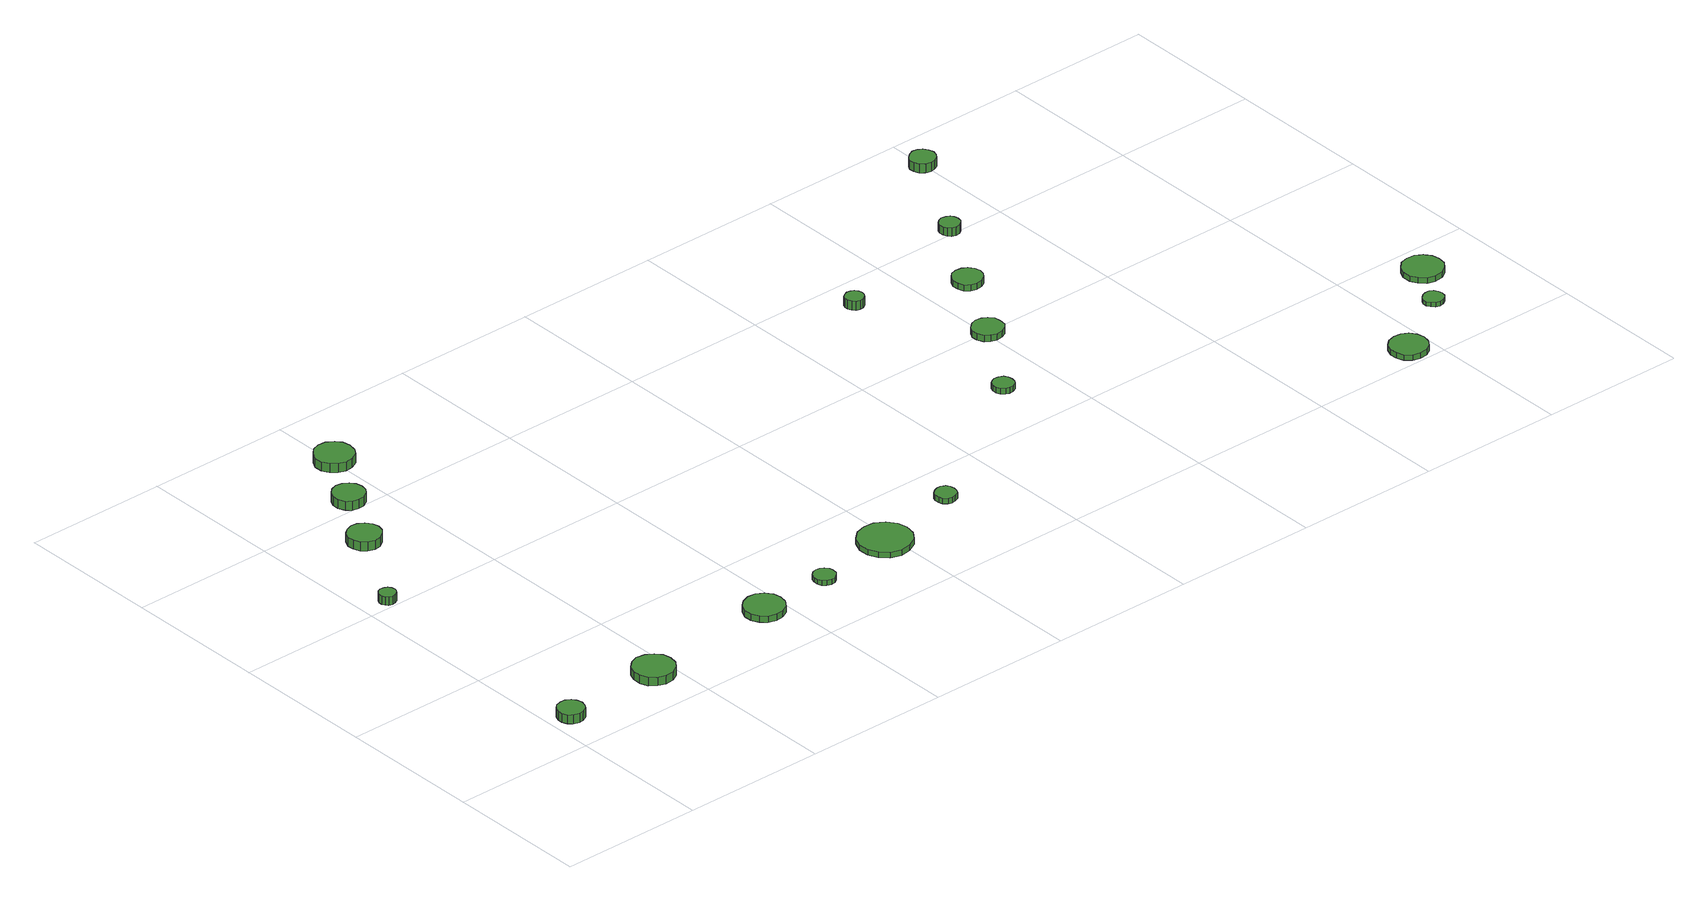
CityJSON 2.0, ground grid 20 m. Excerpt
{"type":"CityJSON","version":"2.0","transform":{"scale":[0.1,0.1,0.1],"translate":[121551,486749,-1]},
"CityObjects":{
"tree1":{"type":"SolitaryVegetationObject","attributes":{"function":"something"},"geometry":[{"type":"MultiSurface","lod":"1","boundaries":[[[0,1,2,3,4,5,6,7,8,9,10,11,12,13,14]],[[15,16,17,18,19,20,21,22,23,24,25,26,27,28,29]],[[0,29,28,1]],[[1,28,27,2]],[[2,27,26,3]],[[3,26,25,4]],[[4,25,24,5]],[[5,24,23,6]],[[6,23,22,7]],[[7,22,21,8]],[[8,21,20,9]],[[9,20,19,10]],[[10,19,18,11]],[[11,18,17,12]],[[12,17,16,13]],[[13,16,15,14]],[[14,15,29,0]]]}]},
"tree2":{"type":"SolitaryVegetationObject","attributes":{"function":"something"},"geometry":[{"type":"MultiSurface","lod":"1","boundaries":[[[30,31,32,33,34,35,36,37,38,39,40,41,42,43,44]],[[45,46,47,48,49,50,51,52,53,54,55,56,57,58,59]],[[30,59,58,31]],[[31,58,57,32]],[[32,57,56,33]],[[33,56,55,34]],[[34,55,54,35]],[[35,54,53,36]],[[36,53,52,37]],[[37,52,51,38]],[[38,51,50,39]],[[39,50,49,40]],[[40,49,48,41]],[[41,48,47,42]],[[42,47,46,43]],[[43,46,45,44]],[[44,45,59,30]]]}]},
"tree3":{"type":"SolitaryVegetationObject","attributes":{"function":"something"},"geometry":[{"type":"MultiSurface","lod":"1","boundaries":[[[60,61,62,63,64,65,66,67,68,69,70,71,72,73,74]],[[75,76,77,78,79,80,81,82,83,84,85,86,87,88,89]],[[60,89,88,61]],[[61,88,87,62]],[[62,87,86,63]],[[63,86,85,64]],[[64,85,84,65]],[[65,84,83,66]],[[66,83,82,67]],[[67,82,81,68]],[[68,81,80,69]],[[69,80,79,70]],[[70,79,78,71]],[[71,78,77,72]],[[72,77,76,73]],[[73,76,75,74]],[[74,75,89,60]]]}]},
"tree4":{"type":"SolitaryVegetationObject","attributes":{"function":"something"},"geometry":[{"type":"MultiSurface","lod":"1","boundaries":[[[90,91,92,93,94,95,96,97,98,99,100,101,102,103,104]],[[105,106,107,108,109,110,111,112,113,114,115,116,117,118,119]],[[90,119,118,91]],[[91,118,117,92]],[[92,117,116,93]],[[93,116,115,94]],[[94,115,114,95]],[[95,114,113,96]],[[96,113,112,97]],[[97,112,111,98]],[[98,111,110,99]],[[99,110,109,100]],[[100,109,108,101]],[[101,108,107,102]],[[102,107,106,103]],[[103,106,105,104]],[[104,105,119,90]]]}]},
"tree5":{"type":"SolitaryVegetationObject","attributes":{"function":"something"},"geometry":[{"type":"MultiSurface","lod":"1","boundaries":[[[120,121,122,123,124,125,126,127,128,129,130,131,132,133,134]],[[135,136,137,138,139,140,141,142,143,144,145,146,147,148,149]],[[120,149,148,121]],[[121,148,147,122]],[[122,147,146,123]],[[123,146,145,124]],[[124,145,144,125]],[[125,144,143,126]],[[126,143,142,127]],[[127,142,141,128]],[[128,141,140,129]],[[129,140,139,130]],[[130,139,138,131]],[[131,138,137,132]],[[132,137,136,133]],[[133,136,135,134]],[[134,135,149,120]]]}]},
"tree6":{"type":"SolitaryVegetationObject","attributes":{"function":"something"},"geometry":[{"type":"MultiSurface","lod":"1","boundaries":[[[150,151,152,153,154,155,156,157,158,159,160,161,162,163,164]],[[165,166,167,168,169,170,171,172,173,174,175,176,177,178,179]],[[150,179,178,151]],[[151,178,177,152]],[[152,177,176,153]],[[153,176,175,154]],[[154,175,174,155]],[[155,174,173,156]],[[156,173,172,157]],[[157,172,171,158]],[[158,171,170,159]],[[159,170,169,160]],[[160,169,168,161]],[[161,168,167,162]],[[162,167,166,163]],[[163,166,165,164]],[[164,165,179,150]]]}]},
"tree7":{"type":"SolitaryVegetationObject","attributes":{"function":"something"},"geometry":[{"type":"MultiSurface","lod":"1","boundaries":[[[180,181,182,183,184,185,186,187,188,189,190,191,192,193,194]],[[195,196,197,198,199,200,201,202,203,204,205,206,207,208,209]],[[180,209,208,181]],[[181,208,207,182]],[[182,207,206,183]],[[183,206,205,184]],[[184,205,204,185]],[[185,204,203,186]],[[186,203,202,187]],[[187,202,201,188]],[[188,201,200,189]],[[189,200,199,190]],[[190,199,198,191]],[[191,198,197,192]],[[192,197,196,193]],[[193,196,195,194]],[[194,195,209,180]]]}]},
"tree8":{"type":"SolitaryVegetationObject","attributes":{"function":"something"},"geometry":[{"type":"MultiSurface","lod":"1","boundaries":[[[210,211,212,213,214,215,216,217,218,219,220,221,222,223,224]],[[225,226,227,228,229,230,231,232,233,234,235,236,237,238,239]],[[210,239,238,211]],[[211,238,237,212]],[[212,237,236,213]],[[213,236,235,214]],[[214,235,234,215]],[[215,234,233,216]],[[216,233,232,217]],[[217,232,231,218]],[[218,231,230,219]],[[219,230,229,220]],[[220,229,228,221]],[[221,228,227,222]],[[222,227,226,223]],[[223,226,225,224]],[[224,225,239,210]]]}]},
"tree9":{"type":"SolitaryVegetationObject","attributes":{"function":"something"},"geometry":[{"type":"MultiSurface","lod":"1","boundaries":[[[240,241,242,243,244,245,246,247,248,249,250,251,252,253,254]],[[255,256,257,258,259,260,261,262,263,264,265,266,267,268,269]],[[240,269,268,241]],[[241,268,267,242]],[[242,267,266,243]],[[243,266,265,244]],[[244,265,264,245]],[[245,264,263,246]],[[246,263,262,247]],[[247,262,261,248]],[[248,261,260,249]],[[249,260,259,250]],[[250,259,258,251]],[[251,258,257,252]],[[252,257,256,253]],[[253,256,255,254]],[[254,255,269,240]]]}]},
"tree10":{"type":"SolitaryVegetationObject","attributes":{"function":"something"},"geometry":[{"type":"MultiSurface","lod":"1","boundaries":[[[270,271,272,273,274,275,276,277,278,279,280,281,282,283,284]],[[285,286,287,288,289,290,291,292,293,294,295,296,297,298,299]],[[270,299,298,271]],[[271,298,297,272]],[[272,297,296,273]],[[273,296,295,274]],[[274,295,294,275]],[[275,294,293,276]],[[276,293,292,277]],[[277,292,291,278]],[[278,291,290,279]],[[279,290,289,280]],[[280,289,288,281]],[[281,288,287,282]],[[282,287,286,283]],[[283,286,285,284]],[[284,285,299,270]]]}]},
"tree11":{"type":"SolitaryVegetationObject","attributes":{"function":"something"},"geometry":[{"type":"MultiSurface","lod":"1","boundaries":[[[300,301,302,303,304,305,306,307,308,309,310,311,312,313,314]],[[315,316,317,318,319,320,321,322,323,324,325,326,327,328,329]],[[300,329,328,301]],[[301,328,327,302]],[[302,327,326,303]],[[303,326,325,304]],[[304,325,324,305]],[[305,324,323,306]],[[306,323,322,307]],[[307,322,321,308]],[[308,321,320,309]],[[309,320,319,310]],[[310,319,318,311]],[[311,318,317,312]],[[312,317,316,313]],[[313,316,315,314]],[[314,315,329,300]]]}]},
"tree12":{"type":"SolitaryVegetationObject","attributes":{"function":"something"},"geometry":[{"type":"MultiSurface","lod":"1","boundaries":[[[330,331,332,333,334,335,336,337,338,339,340,341,342,343,344]],[[345,346,347,348,349,350,351,352,353,354,355,356,357,358,359]],[[330,359,358,331]],[[331,358,357,332]],[[332,357,356,333]],[[333,356,355,334]],[[334,355,354,335]],[[335,354,353,336]],[[336,353,352,337]],[[337,352,351,338]],[[338,351,350,339]],[[339,350,349,340]],[[340,349,348,341]],[[341,348,347,342]],[[342,347,346,343]],[[343,346,345,344]],[[344,345,359,330]]]}]},
"tree13":{"type":"SolitaryVegetationObject","attributes":{"function":"something"},"geometry":[{"type":"MultiSurface","lod":"1","boundaries":[[[360,361,362,363,364,365,366,367,368,369,370,371,372,373,374]],[[375,376,377,378,379,380,381,382,383,384,385,386,387,388,389]],[[360,389,388,361]],[[361,388,387,362]],[[362,387,386,363]],[[363,386,385,364]],[[364,385,384,365]],[[365,384,383,366]],[[366,383,382,367]],[[367,382,381,368]],[[368,381,380,369]],[[369,380,379,370]],[[370,379,378,371]],[[371,378,377,372]],[[372,377,376,373]],[[373,376,375,374]],[[374,375,389,360]]]}]},
"tree14":{"type":"SolitaryVegetationObject","attributes":{"function":"something"},"geometry":[{"type":"MultiSurface","lod":"1","boundaries":[[[390,391,392,393,394,395,396,397,398,399,400,401,402,403,404]],[[405,406,407,408,409,410,411,412,413,414,415,416,417,418,419]],[[390,419,418,391]],[[391,418,417,392]],[[392,417,416,393]],[[393,416,415,394]],[[394,415,414,395]],[[395,414,413,396]],[[396,413,412,397]],[[397,412,411,398]],[[398,411,410,399]],[[399,410,409,400]],[[400,409,408,401]],[[401,408,407,402]],[[402,407,406,403]],[[403,406,405,404]],[[404,405,419,390]]]}]},
"tree15":{"type":"SolitaryVegetationObject","attributes":{"function":"something"},"geometry":[{"type":"MultiSurface","lod":"1","boundaries":[[[420,421,422,423,424,425,426,427,428,429,430,431,432,433,434]],[[435,436,437,438,439,440,441,442,443,444,445,446,447,448,449]],[[420,449,448,421]],[[421,448,447,422]],[[422,447,446,423]],[[423,446,445,424]],[[424,445,444,425]],[[425,444,443,426]],[[426,443,442,427]],[[427,442,441,428]],[[428,441,440,429]],[[429,440,439,430]],[[430,439,438,431]],[[431,438,437,432]],[[432,437,436,433]],[[433,436,435,434]],[[434,435,449,420]]]}]},
"tree16":{"type":"SolitaryVegetationObject","attributes":{"function":"something"},"geometry":[{"type":"MultiSurface","lod":"1","boundaries":[[[450,451,452,453,454,455,456,457,458,459,460,461,462,463,464]],[[465,466,467,468,469,470,471,472,473,474,475,476,477,478,479]],[[450,479,478,451]],[[451,478,477,452]],[[452,477,476,453]],[[453,476,475,454]],[[454,475,474,455]],[[455,474,473,456]],[[456,473,472,457]],[[457,472,471,458]],[[458,471,470,459]],[[459,470,469,460]],[[460,469,468,461]],[[461,468,467,462]],[[462,467,466,463]],[[463,466,465,464]],[[464,465,479,450]]]}]},
"tree17":{"type":"SolitaryVegetationObject","attributes":{"function":"something"},"geometry":[{"type":"MultiSurface","lod":"1","boundaries":[[[480,481,482,483,484,485,486,487,488,489,490,491,492,493,494]],[[495,496,497,498,499,500,501,502,503,504,505,506,507,508,509]],[[480,509,508,481]],[[481,508,507,482]],[[482,507,506,483]],[[483,506,505,484]],[[484,505,504,485]],[[485,504,503,486]],[[486,503,502,487]],[[487,502,501,488]],[[488,501,500,489]],[[489,500,499,490]],[[490,499,498,491]],[[491,498,497,492]],[[492,497,496,493]],[[493,496,495,494]],[[494,495,509,480]]]}]},
"tree18":{"type":"SolitaryVegetationObject","attributes":{"function":"something"},"geometry":[{"type":"MultiSurface","lod":"1","boundaries":[[[510,511,512,513,514,515,516,517,518,519,520,521,522,523,524]],[[525,526,527,528,529,530,531,532,533,534,535,536,537,538,539]],[[510,539,538,511]],[[511,538,537,512]],[[512,537,536,513]],[[513,536,535,514]],[[514,535,534,515]],[[515,534,533,516]],[[516,533,532,517]],[[517,532,531,518]],[[518,531,530,519]],[[519,530,529,520]],[[520,529,528,521]],[[521,528,527,522]],[[522,527,526,523]],[[523,526,525,524]],[[524,525,539,510]]]}]},
"tree19":{"type":"SolitaryVegetationObject","attributes":{"function":"something"},"geometry":[{"type":"MultiSurface","lod":"1","boundaries":[[[540,541,542,543,544,545,546,547,548,549,550,551,552,553,554]],[[555,556,557,558,559,560,561,562,563,564,565,566,567,568,569]],[[540,569,568,541]],[[541,568,567,542]],[[542,567,566,543]],[[543,566,565,544]],[[544,565,564,545]],[[545,564,563,546]],[[546,563,562,547]],[[547,562,561,548]],[[548,561,560,549]],[[549,560,559,550]],[[550,559,558,551]],[[551,558,557,552]],[[552,557,556,553]],[[553,556,555,554]],[[554,555,569,540]]]}]}
},
"vertices":[
[45,57,25],[43,65,25],[39,71,25],[32,75,25],[25,75,25],[17,73,25],[12,68,25],[9,61,25],[9,54,25],[12,47,25],[17,42,25],[25,39,25],[32,40,25],[39,44,25],[43,50,25],[43,50,12],[39,44,12],[32,40,12],[25,39,12],[17,42,12],[12,47,12],[9,54,12],[9,61,12],[12,68,12],[17,73,12],[25,75,12],[32,75,12],[39,71,12],[43,65,12],[45,57,12],
[51,414,19],[50,419,19],[47,423,19],[43,425,19],[38,426,19],[33,424,19],[30,421,19],[28,417,19],[28,412,19],[30,408,19],[33,405,19],[38,403,19],[43,404,19],[47,406,19],[50,410,19],[50,410,7],[47,406,7],[43,404,7],[38,403,7],[33,405,7],[30,408,7],[28,412,7],[28,417,7],[30,421,7],[33,424,7],[38,426,7],[43,425,7],[47,423,7],[50,419,7],[51,414,7],
[201,71,19],[199,82,19],[192,91,19],[182,97,19],[170,99,19],[159,95,19],[150,87,19],[146,77,19],[146,65,19],[150,54,19],[159,47,19],[170,43,19],[182,44,19],[192,50,19],[199,59,19],[199,59,7],[192,50,7],[182,44,7],[170,43,7],[159,47,7],[150,54,7],[146,65,7],[146,77,7],[150,87,7],[159,95,7],[170,99,7],[182,97,7],[192,91,7],[199,82,7],[201,71,7],
[131,536,20],[129,545,20],[123,553,20],[115,558,20],[106,559,20],[97,556,20],[90,550,20],[86,541,20],[86,532,20],[90,523,20],[97,517,20],[106,514,20],[115,515,20],[123,520,20],[129,527,20],[129,527,7],[123,520,7],[115,515,7],[106,514,7],[97,517,7],[90,523,7],[86,532,7],[86,541,7],[90,550,7],[97,556,7],[106,559,7],[115,558,7],[123,553,7],[129,545,7],[131,536,7],
[174,616,23],[172,625,23],[167,632,23],[159,637,23],[150,638,23],[141,635,23],[135,629,23],[131,621,23],[131,612,23],[135,603,23],[141,597,23],[150,595,23],[159,596,23],[167,600,23],[172,607,23],[172,607,10],[167,600,10],[159,596,10],[150,595,10],[141,597,10],[135,603,10],[131,612,10],[131,621,10],[135,629,10],[141,635,10],[150,638,10],[159,637,10],[167,632,10],[172,625,10],[174,616,10],
[399,92,16],[397,103,16],[390,112,16],[380,118,16],[369,119,16],[358,115,16],[350,108,16],[345,97,16],[345,86,16],[350,76,16],[358,68,16],[369,65,16],[380,66,16],[390,71,16],[397,81,16],[397,81,7],[390,71,7],[380,66,7],[369,65,7],[358,68,7],[350,76,7],[345,86,7],[345,97,7],[350,108,7],[358,115,7],[369,119,7],[380,118,7],[390,112,7],[397,103,7],[399,92,7],
[223,695,25],[221,706,25],[215,714,25],[205,720,25],[194,721,25],[184,718,25],[176,710,25],[171,700,25],[171,689,25],[176,679,25],[184,672,25],[194,669,25],[205,670,25],[215,675,25],[221,684,25],[221,684,12],[215,675,12],[205,670,12],[194,669,12],[184,672,12],[176,679,12],[171,689,12],[171,700,12],[176,710,12],[184,718,12],[194,721,12],[205,720,12],[215,714,12],[221,706,12],[223,695,12],
[491,99,14],[490,105,14],[486,110,14],[481,113,14],[475,114,14],[469,112,14],[464,108,14],[462,102,14],[462,96,14],[464,90,14],[469,86,14],[475,84,14],[481,84,14],[486,88,14],[490,93,14],[490,93,7],[486,88,7],[481,84,7],[475,84,7],[469,86,7],[464,90,7],[462,96,7],[462,102,7],[464,108,7],[469,112,7],[475,114,7],[481,113,7],[486,110,7],[490,105,7],[491,99,7],
[624,114,15],[621,128,15],[612,140,15],[599,148,15],[584,149,15],[570,145,15],[559,135,15],[553,121,15],[553,106,15],[559,93,15],[570,83,15],[584,78,15],[599,80,15],[612,87,15],[621,99,15],[621,99,7],[612,87,7],[599,80,7],[584,78,7],[570,83,7],[559,93,7],[553,106,7],[553,121,7],[559,135,7],[570,145,7],[584,149,7],[599,148,7],[612,140,7],[621,128,7],[624,114,7],
[727,144,15],[726,150,15],[723,155,15],[717,158,15],[711,158,15],[706,156,15],[701,152,15],[699,147,15],[699,141,15],[701,135,15],[706,131,15],[711,129,15],[717,130,15],[723,133,15],[726,138,15],[726,138,7],[723,133,7],[717,130,7],[711,129,7],[706,131,7],[701,135,7],[699,141,7],[699,147,7],[701,152,7],[706,156,7],[711,158,7],[717,158,7],[723,155,7],[726,150,7],[727,144,7],
[948,289,15],[947,295,15],[944,300,15],[938,303,15],[932,304,15],[927,302,15],[922,298,15],[920,292,15],[920,286,15],[922,281,15],[927,277,15],[932,275,15],[938,275,15],[944,278,15],[947,283,15],[947,283,7],[944,278,7],[938,275,7],[932,275,7],[927,277,7],[922,281,7],[920,286,7],[920,292,7],[922,298,7],[927,302,7],[932,304,7],[938,303,7],[944,300,7],[947,295,7],[948,289,7],
[936,555,20],[935,560,20],[932,565,20],[927,567,20],[922,568,20],[917,566,20],[913,563,20],[911,558,20],[911,553,20],[913,548,20],[917,544,20],[922,543,20],[927,543,20],[932,546,20],[935,550,20],[935,550,7],[932,546,7],[927,543,7],[922,543,7],[917,544,7],[913,548,7],[911,553,7],[911,558,7],[913,563,7],[917,566,7],[922,568,7],[927,567,7],[932,565,7],[935,560,7],[936,555,7],
[1025,399,16],[1024,408,16],[1018,415,16],[1011,419,16],[1002,420,16],[994,417,16],[987,411,16],[983,403,16],[983,395,16],[987,386,16],[994,381,16],[1002,378,16],[1011,379,16],[1018,383,16],[1024,390,16],[1024,390,7],[1018,383,7],[1011,379,7],[1002,378,7],[994,381,7],[987,386,7],[983,395,7],[983,403,7],[987,411,7],[994,417,7],[1002,420,7],[1011,419,7],[1018,415,7],[1024,408,7],[1025,399,7],
[1082,502,17],[1080,510,17],[1075,517,17],[1068,521,17],[1059,522,17],[1051,520,17],[1045,514,17],[1042,506,17],[1042,498,17],[1045,490,17],[1051,484,17],[1059,482,17],[1068,483,17],[1075,487,17],[1080,494,17],[1080,494,8],[1075,487,8],[1068,483,8],[1059,482,8],[1051,484,8],[1045,490,8],[1042,498,8],[1042,506,8],[1045,514,8],[1051,520,8],[1059,522,8],[1068,521,8],[1075,517,8],[1080,510,8],[1082,502,8],
[1135,604,23],[1134,610,23],[1131,614,23],[1126,617,23],[1120,618,23],[1114,616,23],[1110,612,23],[1108,607,23],[1108,601,23],[1110,596,23],[1114,592,23],[1120,590,23],[1126,591,23],[1131,594,23],[1134,598,23],[1134,598,11],[1131,594,11],[1126,591,11],[1120,590,11],[1114,592,11],[1110,596,11],[1108,601,11],[1108,607,11],[1110,612,11],[1114,616,11],[1120,618,11],[1126,617,11],[1131,614,11],[1134,610,11],[1135,604,11],
[1391,27,17],[1389,37,17],[1383,46,17],[1374,51,17],[1363,52,17],[1353,49,17],[1345,42,17],[1341,32,17],[1341,22,17],[1345,12,17],[1353,5,17],[1363,2,17],[1374,3,17],[1383,8,17],[1389,17,17],[1389,17,9],[1383,8,9],[1374,3,9],[1363,2,9],[1353,5,9],[1345,12,9],[1341,22,9],[1341,32,9],[1345,42,9],[1353,49,9],[1363,52,9],[1374,51,9],[1383,46,9],[1389,37,9],[1391,27,9],
[1212,738,25],[1210,745,25],[1206,751,25],[1200,755,25],[1193,756,25],[1186,753,25],[1180,748,25],[1177,742,25],[1177,735,25],[1180,728,25],[1186,723,25],[1193,721,25],[1200,722,25],[1206,725,25],[1210,731,25],[1210,731,12],[1206,725,12],[1200,722,12],[1193,721,12],[1186,723,12],[1180,728,12],[1177,735,12],[1177,742,12],[1180,748,12],[1186,753,12],[1193,756,12],[1200,755,12],[1206,751,12],[1210,745,12],[1212,738,12],
[1477,92,15],[1476,98,15],[1473,103,15],[1468,106,15],[1462,106,15],[1456,104,15],[1452,100,15],[1449,95,15],[1449,89,15],[1452,84,15],[1456,80,15],[1462,78,15],[1468,79,15],[1473,82,15],[1476,86,15],[1476,86,9],[1473,82,9],[1468,79,9],[1462,78,9],[1456,80,9],[1452,84,9],[1449,89,9],[1449,95,9],[1452,100,9],[1456,104,9],[1462,106,9],[1468,106,9],[1473,103,9],[1476,98,9],[1477,92,9],
[1526,153,16],[1524,164,16],[1517,173,16],[1508,179,16],[1496,180,16],[1485,177,16],[1477,169,16],[1472,159,16],[1472,147,16],[1477,137,16],[1485,129,16],[1496,126,16],[1508,127,16],[1517,133,16],[1524,142,16],[1524,142,8],[1517,133,8],[1508,127,8],[1496,126,8],[1485,129,8],[1477,137,8],[1472,147,8],[1472,159,8],[1477,169,8],[1485,177,8],[1496,180,8],[1508,179,8],[1517,173,8],[1524,164,8],[1526,153,8]
]}
